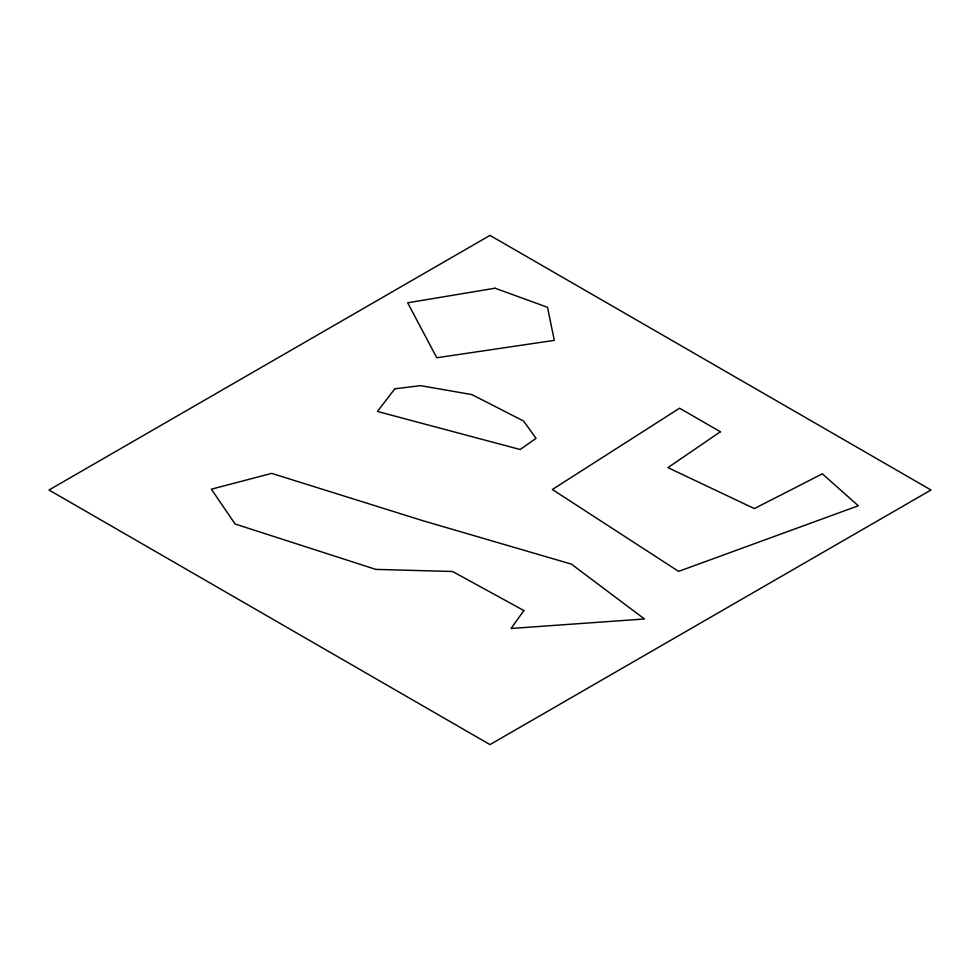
<?xml version="1.0" encoding="UTF-8"?>
<svg xmlns="http://www.w3.org/2000/svg" width="980" height="980" viewBox="0 0 980 980"><rect width="100%" height="100%" fill="white"/><g stroke="black" fill="none" stroke-linecap="round" stroke-linejoin="round"><path stroke-width="1.47" d="M523.871 610.54L511.07 628.474L644.473 618.98L571.377 564.113L423.36 520.858L271.68 473.377L211.374 489.204L235.127 524.018L375.842 569.392L452.601 571.499L523.871 610.54M394.842 388.791L377.435 411.453L520.172 449.514L536.048 438.342L523.602 421.033L471.858 394.585L420.579 385.655L394.842 388.791M720.374 431.764L667.931 467.644L754.367 508.583L822.342 473.818L858.284 505.778L678.613 571.377L552.352 489.51L679.581 408.207L720.374 431.764M490 235.396L49 490L490 744.604L931 490L490 235.396M495.059 288.218L407.656 302.796L436.786 357.749L554.3 340.366L547.502 307.291L495.059 288.218"/></g></svg>
